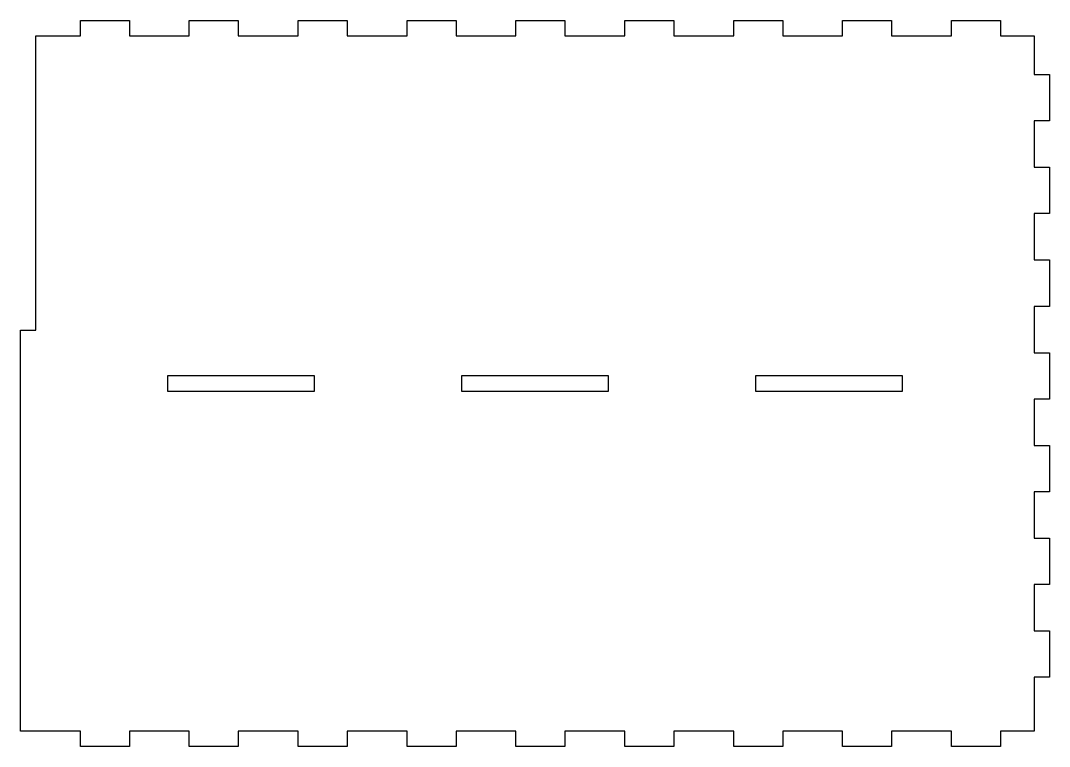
# Model space of a CAD drawing. Header units: millimetres. Extents: x 0 to 216, y 0 to 152.
import ezdxf

# ---------------------------------------------------------------- set-up
doc = ezdxf.new("R2010")
doc.units = ezdxf.units.MM
doc.layers.get('0').update_dxf_attribs({"linetype": 'CONTINUOUS'})

msp = doc.modelspace()

# ---------------------------------------------------------------- linework, layer by layer
for points in [[(3.2, 149.2), (12.57, 149.2), (12.57, 152.4), (22.85, 152.4), (22.85, 149.2), (35.41, 149.2), (35.41, 152.4), (45.69, 152.4), (45.69, 149.2), (58.26, 149.2), (58.26, 152.4), (68.54, 152.4), (68.54, 149.2), (81.11, 149.2), (81.11, 152.4), (91.39, 152.4), (91.39, 149.2), (103.95, 149.2), (103.95, 152.4), (114.23, 152.4), (114.23, 149.2), (126.8, 149.2), (126.8, 152.4), (137.08, 152.4), (137.08, 149.2), (149.64, 149.2), (149.64, 152.4), (159.93, 152.4), (159.93, 149.2), (172.49, 149.2), (172.49, 152.4), (182.77, 152.4), (182.77, 149.2), (195.34, 149.2), (195.34, 152.4), (205.62, 152.4), (205.62, 149.2), (212.7, 149.2), (212.7, 141.07), (215.9, 141.07), (215.9, 131.33), (212.7, 131.33), (212.7, 121.6), (215.9, 121.6), (215.9, 111.87), (212.7, 111.87), (212.7, 102.13), (215.9, 102.13), (215.9, 92.4), (212.7, 92.4), (212.7, 82.67), (215.9, 82.67), (215.9, 72.93), (212.7, 72.93), (212.7, 63.2), (215.9, 63.2), (215.9, 53.47), (212.7, 53.47), (212.7, 43.73), (215.9, 43.73), (215.9, 34), (212.7, 34), (212.7, 24.27), (215.9, 24.27), (215.9, 14.53), (212.7, 14.53), (212.7, 3.2), (205.62, 3.2), (205.62, 0), (195.34, 0), (195.34, 3.2), (182.77, 3.2), (182.77, 0), (172.49, 0), (172.49, 3.2), (159.93, 3.2), (159.93, 0), (149.64, 0), (149.64, 3.2), (137.08, 3.2), (137.08, 0), (126.8, 0), (126.8, 3.2), (114.23, 3.2), (114.23, 0), (103.95, 0), (103.95, 3.2), (91.39, 3.2), (91.39, 0), (81.11, 0), (81.11, 3.2), (68.54, 3.2), (68.54, 0), (58.26, 0), (58.26, 3.2), (45.69, 3.2), (45.69, 0), (35.41, 0), (35.41, 3.2), (22.85, 3.2), (22.85, 0), (12.57, 0), (12.57, 3.2), (0, 3.2), (0, 87.4), (3.2, 87.4)], [(30.84, 74.6), (61.69, 74.6), (61.69, 77.8), (30.84, 77.8)], [(92.53, 74.6), (123.37, 74.6), (123.37, 77.8), (92.53, 77.8)], [(154.21, 74.6), (185.06, 74.6), (185.06, 77.8), (154.21, 77.8)]]:
    msp.add_lwpolyline(points, close=True)

doc.saveas('drawing.dxf')
